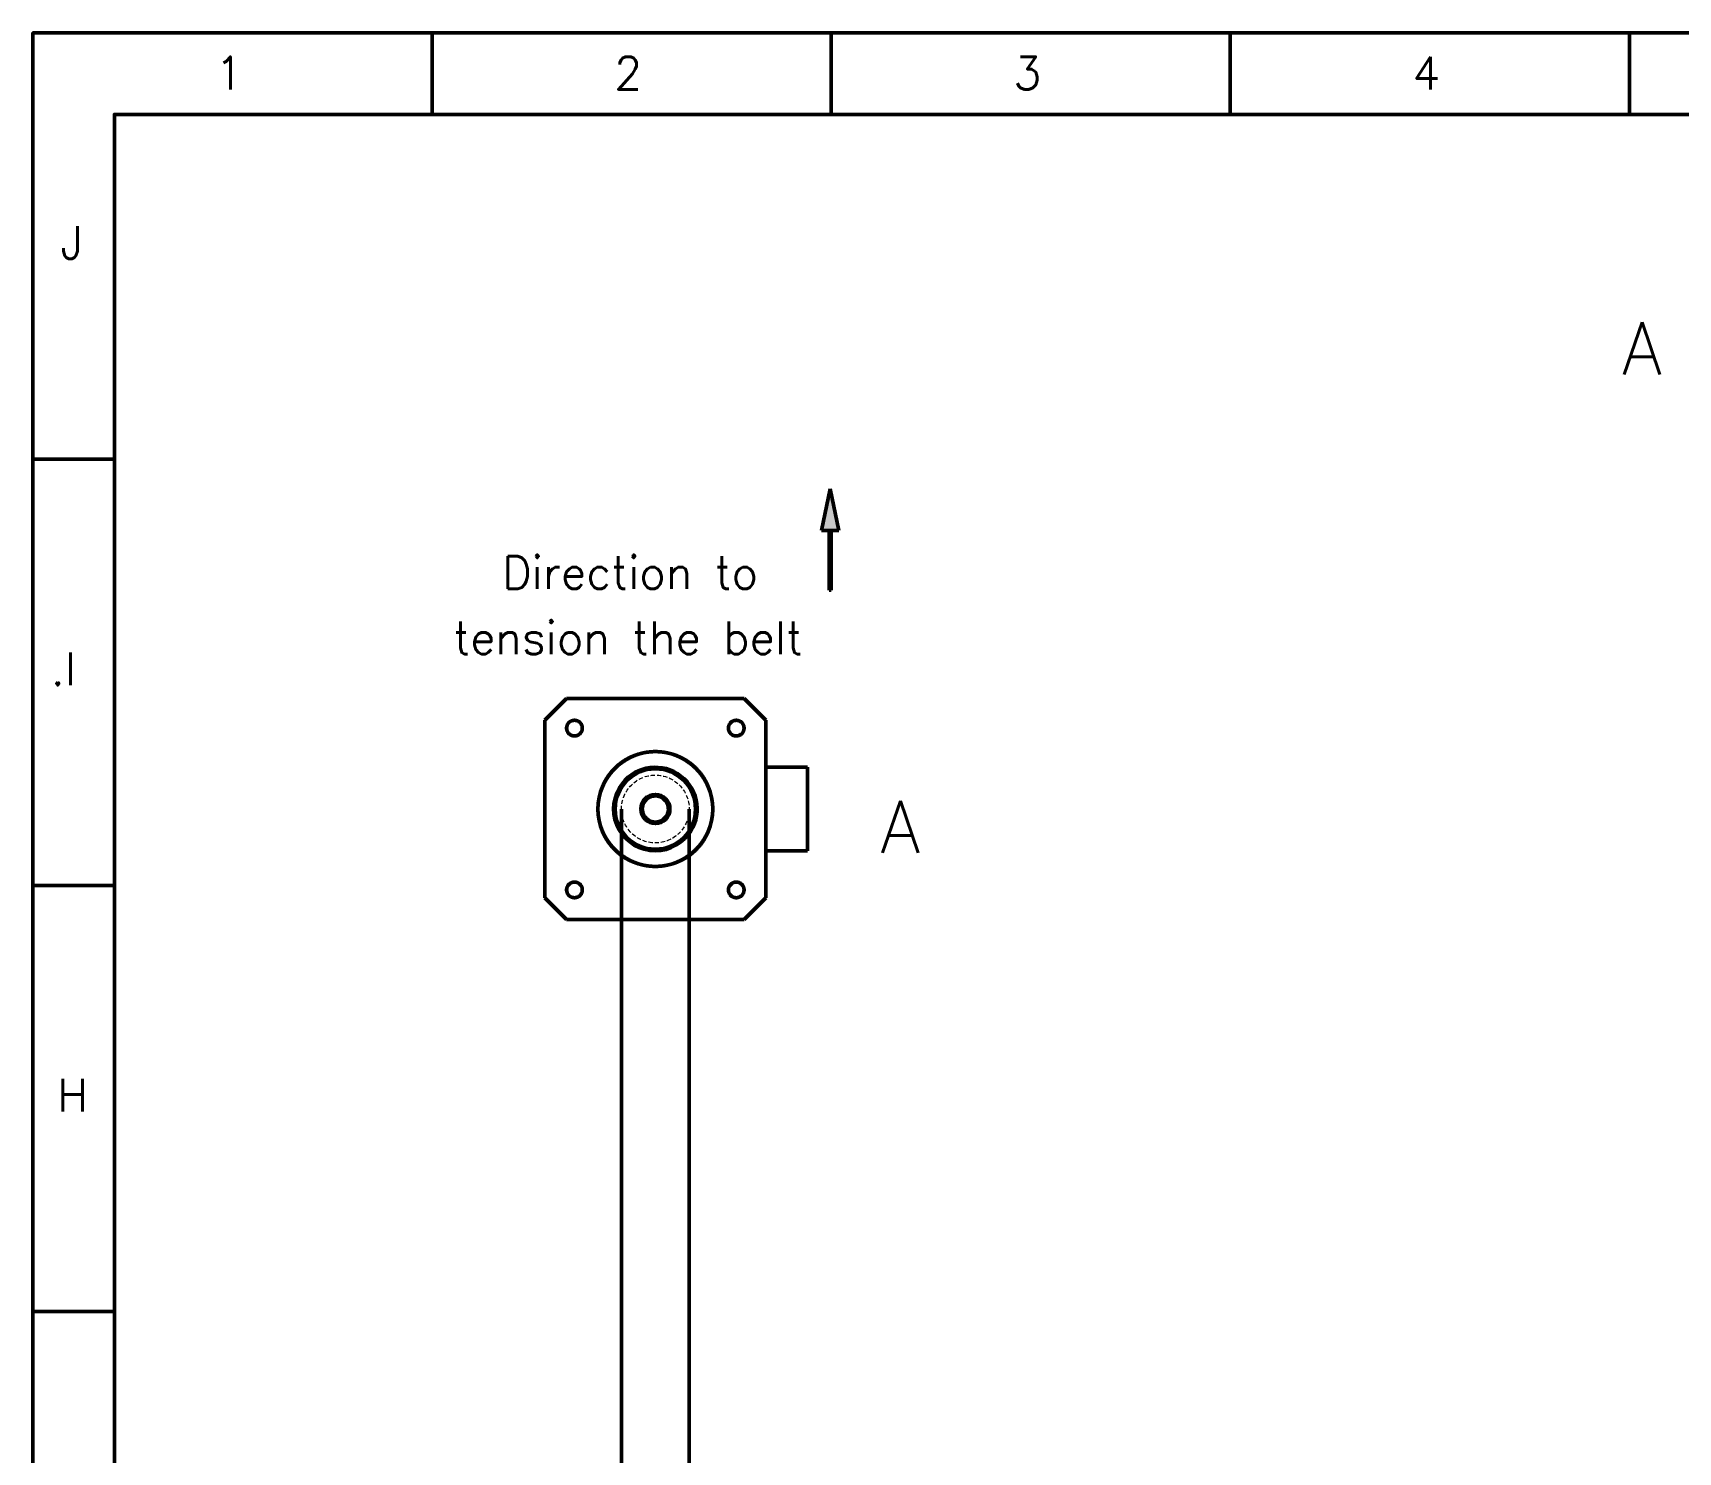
# Model space of a CAD drawing. Extents: x 23762 to 25598, y -7321 to -6014.
# Drawn here: x 23762 to 24267, y -6449 to -6014 of the extents above; entities that cross this region are included whole.
import ezdxf

# ---------------------------------------------------------------- set-up
doc = ezdxf.new("R2010")
doc.units = 0
doc.linetypes.add('DASHED', pattern=[19.05, 12.7, -6.35])
doc.layers.add('Cotas', color=90, linetype='Continuous')
for name, color, linetype, lineweight in [('Fixação e Transmissão', 5, 'Continuous', 50), ('Linha tracejada', 254, 'DASHED', 15), ('Perfis e Cantoneiras', 2, 'Continuous', 50), ('Peças Usinadas', 120, 'Continuous', 50)]:
    doc.layers.add(name, color=color, linetype=linetype, lineweight=lineweight)
doc.layers.add('Motores', color=7, linetype='Continuous', lineweight=50, true_color=0x55ff00)
doc.styles.get("Standard").update_dxf_attribs({"font": 'romans.shx'})

msp = doc.modelspace()

# ---------------------------------------------------------------- hatches: boundary and pattern name
at = {"layer": 'Perfis e Cantoneiras'}
h = msp.add_hatch(color=2, dxfattribs=at)
h.dxf.hatch_style = 1
h.paths.add_polyline_path([(24009.37, -6166.51), (24006.73, -6153.69), (24004.09, -6166.51), (24006.73, -6166.51), (24009.37, -6166.51)])
h = msp.add_hatch(color=2, dxfattribs=at)
h.dxf.hatch_style = 1
h.paths.add_polyline_path([(24007.04, -6184.77), (24007.04, -6166.51), (24006.41, -6166.51), (24006.41, -6184.77), (24007.04, -6184.77)])

# ---------------------------------------------------------------- linework, layer by layer
at = {"layer": 'Fixação e Transmissão'}
for radius in [12.32, 4.48]:
    msp.add_circle((23953.14, -6251.87), radius, dxfattribs=at)
for radius, start, end in [(12.8, 322.2001, 142.2), (12.8, 142.2, 322.2001), (4, 142.2, 322.2001), (4, 322.2001, 142.2)]:
    msp.add_arc((23953.14, -6251.87), radius, start, end, dxfattribs=at)
for points, degree in [([(23948.33, -6240), (23948.11, -6240.09), (23947.9, -6240.19)], 2), ([(23948.84, -6239.81), (23948.77, -6239.84)], 1), ([(23949.21, -6239.69), (23949.09, -6239.73)], 1), ([(23949.97, -6239.47), (23949.81, -6239.51), (23949.62, -6239.56)], 2), ([(23950.66, -6239.31), (23950.65, -6239.31), (23950.48, -6239.35)], 2), ([(23946.16, -6241.14), (23946.14, -6241.15), (23946.14, -6241.15)], 2), ([(23946.3, -6241.05), (23946.22, -6241.1), (23946.18, -6241.13)], 2), ([(23946.78, -6240.76), (23946.63, -6240.85), (23946.51, -6240.92)], 2), ([(23947.47, -6240.39), (23947.24, -6240.51), (23947.04, -6240.62)], 2), ([(23965.48, -6255.28), (23965.43, -6255.44), (23965.39, -6255.57)], 2), ([(23965.47, -6255.32), (23965.51, -6255.16), (23965.56, -6254.96)], 2), ([(23965.67, -6254.51), (23965.62, -6254.73), (23965.57, -6254.92)], 2), ([(23965.66, -6254.55), (23965.71, -6254.33), (23965.75, -6254.09)], 2), ([(23965.83, -6253.58), (23965.8, -6253.81), (23965.76, -6254.04)], 2), ([(23965.82, -6253.63), (23965.86, -6253.4), (23965.88, -6253.16)], 2), ([(23965.93, -6251.35), (23965.93, -6251.15), (23965.92, -6251.15)], 2), ([(23965.92, -6251.15), (23965.93, -6251.16), (23965.93, -6251.32)], 2), ([(23965.94, -6251.84), (23965.95, -6252.16), (23965.92, -6252.58)], 2), ([(23965.92, -6252.69), (23965.93, -6252.47), (23965.94, -6252.27)], 2), ([(23965.94, -6251.89), (23965.95, -6251.73), (23965.94, -6251.59)], 2), ([(23943.51, -6260.3), (23943.51, -6260.3), (23943.68, -6260.49), (23943.98, -6260.8)], 3), ([(23943.65, -6260.45), (23943.51, -6260.3), (23943.51, -6260.3)], 2), ([(23965.26, -6255.99), (23965.26, -6255.98), (23965.32, -6255.82)], 2), ([(23965.27, -6255.95), (23965.26, -6255.99), (23965.26, -6255.99)], 2), ([(23965.32, -6255.8), (23965.3, -6255.89), (23965.28, -6255.94)], 2), ([(23965.39, -6255.6), (23965.41, -6255.52), (23965.44, -6255.42)], 2), ([(23944.03, -6260.85), (23943.87, -6260.68), (23943.75, -6260.56)], 2), ([(23944.35, -6261.16), (23944.44, -6261.25), (23944.55, -6261.35)], 2), ([(23944.62, -6261.41), (23944.56, -6261.37)], 1), ([(23945.26, -6261.95), (23945.35, -6262.02)], 1), ([(23945.34, -6262.01), (23945.31, -6261.99)], 1), ([(23945.98, -6262.47), (23946.02, -6262.5)], 1), ([(23946.3, -6262.69), (23946.2, -6262.62), (23946.1, -6262.55)], 2), ([(23946.71, -6262.93), (23947.09, -6263.15), (23947.34, -6263.27), (23947.37, -6263.29)], 3), ([(23947.37, -6263.29), (23947.37, -6263.29), (23947.25, -6263.23)], 2), ([(23947.37, -6263.29), (23947.37, -6263.29)], 1)]:
    msp.add_open_spline(points, degree=degree, dxfattribs=at)
at = {"layer": 'Linha tracejada', "ltscale": 0.1}
msp.add_circle((23953.14, -6251.87), 10.4, dxfattribs=at)
at = {"layer": 'Motores'}
for p, q in [((23919.3, -6224.61), (23925.89, -6218.03)), ((23925.89, -6218.03), (23919.3, -6224.61)), ((23980.4, -6218.03), (23925.89, -6218.03)), ((23980.4, -6218.03), (23925.89, -6218.03)), ((23986.98, -6224.61), (23980.4, -6218.03)), ((23986.98, -6224.61), (23980.4, -6218.03)), ((23919.3, -6279.12), (23919.3, -6224.61)), ((23919.3, -6224.61), (23919.3, -6279.12)), ((23986.98, -6279.12), (23986.98, -6224.61)), ((23986.98, -6279.12), (23986.98, -6224.61)), ((23999.78, -6239.07), (23986.98, -6239.07)), ((23986.98, -6239.07), (23999.78, -6239.07)), ((23999.78, -6239.07), (23999.78, -6264.67)), ((23999.78, -6264.67), (23999.78, -6239.07)), ((23999.78, -6264.67), (23986.98, -6264.67)), ((23986.98, -6264.67), (23999.78, -6264.67)), ((23925.89, -6285.71), (23919.3, -6279.12)), ((23919.3, -6279.12), (23925.89, -6285.71)), ((23980.4, -6285.71), (23986.98, -6279.12)), ((23980.4, -6285.71), (23986.98, -6279.12)), ((23980.4, -6285.71), (23925.89, -6285.71)), ((23925.89, -6285.71), (23980.4, -6285.71))]:
    msp.add_line(p, q, dxfattribs=at)
for centre, radius, start, end in [((23928.34, -6227.07), 2.4, 360, 180), ((23977.94, -6227.07), 2.4, 360, 180), ((23928.34, -6227.07), 2.4, 180, 360), ((23977.94, -6227.07), 2.4, 180, 360), ((23953.14, -6251.87), 17.6, 360, 180), ((23953.14, -6251.87), 17.6, 180, 360), ((23928.34, -6276.67), 2.4, 360, 180), ((23977.94, -6276.67), 2.4, 360, 180), ((23928.34, -6276.67), 2.4, 180, 360), ((23977.94, -6276.67), 2.4, 180, 360)]:
    msp.add_arc(centre, radius, start, end, dxfattribs=at)
for points in [[(23927.01, -6225.07), (23927.21, -6224.94), (23927.43, -6224.85)], [(23927.01, -6225.07), (23927.21, -6224.94), (23927.43, -6224.85)], [(23927.43, -6224.85), (23927.64, -6224.76), (23927.88, -6224.71)], [(23927.43, -6224.85), (23927.64, -6224.76), (23927.88, -6224.71)], [(23927.88, -6224.71), (23928.11, -6224.67), (23928.34, -6224.67)], [(23927.88, -6224.71), (23928.11, -6224.67), (23928.34, -6224.67)], [(23928.34, -6224.67), (23928.58, -6224.67), (23928.81, -6224.71)], [(23928.81, -6224.71), (23929.04, -6224.76), (23929.26, -6224.85)], [(23929.26, -6224.85), (23929.48, -6224.94), (23929.68, -6225.07)], [(23929.26, -6224.85), (23929.48, -6224.94), (23929.68, -6225.07)], [(23976.61, -6225.07), (23976.81, -6224.94), (23977.03, -6224.85)], [(23976.61, -6225.07), (23976.81, -6224.94), (23977.03, -6224.85)], [(23977.03, -6224.85), (23977.24, -6224.76), (23977.48, -6224.71)], [(23977.48, -6224.71), (23977.71, -6224.67), (23977.94, -6224.67)], [(23977.94, -6224.67), (23978.18, -6224.67), (23978.41, -6224.71)], [(23977.94, -6224.67), (23978.18, -6224.67), (23978.41, -6224.71)], [(23978.41, -6224.71), (23978.64, -6224.76), (23978.86, -6224.85)], [(23978.41, -6224.71), (23978.64, -6224.76), (23978.86, -6224.85)], [(23978.86, -6224.85), (23979.08, -6224.94), (23979.28, -6225.07)], [(23925.94, -6227.07), (23925.94, -6226.83), (23925.99, -6226.6)], [(23925.94, -6227.07), (23925.94, -6226.83), (23925.99, -6226.6)], [(23925.99, -6227.53), (23925.94, -6227.3), (23925.94, -6227.07)], [(23925.99, -6226.6), (23926.04, -6226.36), (23926.13, -6226.15)], [(23925.99, -6226.6), (23926.04, -6226.36), (23926.13, -6226.15)], [(23926.13, -6227.98), (23926.04, -6227.76), (23925.99, -6227.53)], [(23926.13, -6226.15), (23926.22, -6225.93), (23926.35, -6225.73)], [(23926.35, -6228.4), (23926.22, -6228.2), (23926.13, -6227.98)], [(23926.35, -6228.4), (23926.22, -6228.2), (23926.13, -6227.98)], [(23926.35, -6225.73), (23926.48, -6225.54), (23926.65, -6225.37)], [(23926.35, -6225.73), (23926.48, -6225.54), (23926.65, -6225.37)], [(23926.65, -6228.76), (23926.48, -6228.6), (23926.35, -6228.4)], [(23926.65, -6225.37), (23926.81, -6225.2), (23927.01, -6225.07)], [(23926.65, -6225.37), (23926.81, -6225.2), (23927.01, -6225.07)], [(23927.01, -6229.06), (23926.81, -6228.93), (23926.65, -6228.76)], [(23927.01, -6229.06), (23926.81, -6228.93), (23926.65, -6228.76)], [(23927.43, -6229.28), (23927.21, -6229.19), (23927.01, -6229.06)], [(23927.88, -6229.42), (23927.64, -6229.37), (23927.43, -6229.28)], [(23927.88, -6229.42), (23927.64, -6229.37), (23927.43, -6229.28)], [(23928.34, -6229.47), (23928.11, -6229.47), (23927.88, -6229.42)], [(23928.34, -6229.47), (23928.11, -6229.47), (23927.88, -6229.42)], [(23928.81, -6229.42), (23928.58, -6229.47), (23928.34, -6229.47)], [(23929.26, -6229.28), (23929.04, -6229.37), (23928.81, -6229.42)], [(23929.68, -6229.06), (23929.48, -6229.19), (23929.26, -6229.28)], [(23929.68, -6229.06), (23929.48, -6229.19), (23929.26, -6229.28)], [(23929.68, -6225.07), (23929.87, -6225.2), (23930.04, -6225.37)], [(23929.68, -6225.07), (23929.87, -6225.2), (23930.04, -6225.37)], [(23930.04, -6228.76), (23929.87, -6228.93), (23929.68, -6229.06)], [(23930.04, -6225.37), (23930.21, -6225.54), (23930.34, -6225.73)], [(23930.04, -6225.37), (23930.21, -6225.54), (23930.34, -6225.73)], [(23930.34, -6228.4), (23930.21, -6228.6), (23930.04, -6228.76)], [(23930.34, -6228.4), (23930.21, -6228.6), (23930.04, -6228.76)], [(23930.34, -6225.73), (23930.47, -6225.93), (23930.56, -6226.15)], [(23930.34, -6225.73), (23930.47, -6225.93), (23930.56, -6226.15)], [(23930.56, -6227.98), (23930.47, -6228.2), (23930.34, -6228.4)], [(23930.56, -6227.98), (23930.47, -6228.2), (23930.34, -6228.4)], [(23930.56, -6226.15), (23930.65, -6226.36), (23930.7, -6226.6)], [(23930.56, -6226.15), (23930.65, -6226.36), (23930.7, -6226.6)], [(23930.7, -6227.53), (23930.65, -6227.76), (23930.56, -6227.98)], [(23930.7, -6226.6), (23930.74, -6226.83), (23930.74, -6227.07)], [(23930.7, -6226.6), (23930.74, -6226.83), (23930.74, -6227.07)], [(23930.74, -6227.07), (23930.74, -6227.3), (23930.7, -6227.53)], [(23975.54, -6227.07), (23975.54, -6226.83), (23975.59, -6226.6)], [(23975.54, -6227.07), (23975.54, -6226.83), (23975.59, -6226.6)], [(23975.59, -6227.53), (23975.54, -6227.3), (23975.54, -6227.07)], [(23975.59, -6226.6), (23975.64, -6226.36), (23975.73, -6226.15)], [(23975.59, -6226.6), (23975.64, -6226.36), (23975.73, -6226.15)], [(23975.73, -6227.98), (23975.64, -6227.76), (23975.59, -6227.53)], [(23975.73, -6226.15), (23975.82, -6225.93), (23975.95, -6225.73)], [(23975.95, -6228.4), (23975.82, -6228.2), (23975.73, -6227.98)], [(23975.95, -6228.4), (23975.82, -6228.2), (23975.73, -6227.98)], [(23975.95, -6225.73), (23976.08, -6225.54), (23976.25, -6225.37)], [(23975.95, -6225.73), (23976.08, -6225.54), (23976.25, -6225.37)], [(23976.25, -6228.76), (23976.08, -6228.6), (23975.95, -6228.4)], [(23976.25, -6225.37), (23976.41, -6225.2), (23976.61, -6225.07)], [(23976.61, -6229.06), (23976.41, -6228.93), (23976.25, -6228.76)], [(23976.61, -6229.06), (23976.41, -6228.93), (23976.25, -6228.76)], [(23977.03, -6229.28), (23976.81, -6229.19), (23976.61, -6229.06)], [(23977.03, -6229.28), (23976.81, -6229.19), (23976.61, -6229.06)], [(23977.48, -6229.42), (23977.24, -6229.37), (23977.03, -6229.28)], [(23977.94, -6229.47), (23977.71, -6229.47), (23977.48, -6229.42)], [(23978.41, -6229.42), (23978.18, -6229.47), (23977.94, -6229.47)], [(23978.41, -6229.42), (23978.18, -6229.47), (23977.94, -6229.47)], [(23978.86, -6229.28), (23978.64, -6229.37), (23978.41, -6229.42)], [(23978.86, -6229.28), (23978.64, -6229.37), (23978.41, -6229.42)], [(23979.28, -6229.06), (23979.08, -6229.19), (23978.86, -6229.28)], [(23979.28, -6229.06), (23979.08, -6229.19), (23978.86, -6229.28)], [(23979.28, -6225.07), (23979.47, -6225.2), (23979.64, -6225.37)], [(23979.28, -6225.07), (23979.47, -6225.2), (23979.64, -6225.37)], [(23979.64, -6228.76), (23979.47, -6228.93), (23979.28, -6229.06)], [(23979.64, -6228.76), (23979.47, -6228.93), (23979.28, -6229.06)], [(23979.64, -6225.37), (23979.81, -6225.54), (23979.94, -6225.73)], [(23979.64, -6225.37), (23979.81, -6225.54), (23979.94, -6225.73)], [(23979.94, -6228.4), (23979.81, -6228.6), (23979.64, -6228.76)], [(23979.94, -6228.4), (23979.81, -6228.6), (23979.64, -6228.76)], [(23979.94, -6225.73), (23980.07, -6225.93), (23980.16, -6226.15)], [(23979.94, -6225.73), (23980.07, -6225.93), (23980.16, -6226.15)], [(23980.16, -6227.98), (23980.07, -6228.2), (23979.94, -6228.4)], [(23980.16, -6227.98), (23980.07, -6228.2), (23979.94, -6228.4)], [(23980.16, -6226.15), (23980.25, -6226.36), (23980.3, -6226.6)], [(23980.16, -6226.15), (23980.25, -6226.36), (23980.3, -6226.6)], [(23980.3, -6227.53), (23980.25, -6227.76), (23980.16, -6227.98)], [(23980.3, -6226.6), (23980.34, -6226.83), (23980.34, -6227.07)], [(23980.3, -6226.6), (23980.34, -6226.83), (23980.34, -6227.07)], [(23980.34, -6227.07), (23980.34, -6227.3), (23980.3, -6227.53)], [(23949.71, -6234.6), (23948.01, -6234.94), (23946.41, -6235.6)], [(23953.14, -6234.27), (23951.41, -6234.27), (23949.71, -6234.6)], [(23956.58, -6234.6), (23954.88, -6234.27), (23953.14, -6234.27)], [(23959.88, -6235.6), (23958.28, -6234.94), (23956.58, -6234.6)], [(23940.7, -6239.42), (23939.47, -6240.65), (23938.51, -6242.09)], [(23943.37, -6237.23), (23941.92, -6238.2), (23940.7, -6239.42)], [(23946.41, -6235.6), (23944.81, -6236.27), (23943.37, -6237.23)], [(23962.92, -6237.23), (23961.48, -6236.27), (23959.88, -6235.6)], [(23965.59, -6239.42), (23964.36, -6238.2), (23962.92, -6237.23)], [(23967.78, -6242.09), (23966.81, -6240.65), (23965.59, -6239.42)], [(23936.88, -6245.13), (23936.22, -6246.73), (23935.88, -6248.43)], [(23938.51, -6242.09), (23937.55, -6243.53), (23936.88, -6245.13)], [(23969.4, -6245.13), (23968.74, -6243.53), (23967.78, -6242.09)], [(23970.41, -6248.43), (23970.07, -6246.73), (23969.4, -6245.13)], [(23935.88, -6248.43), (23935.54, -6250.13), (23935.54, -6251.87)], [(23970.74, -6251.87), (23970.74, -6250.13), (23970.41, -6248.43)], [(23935.54, -6251.87), (23935.54, -6253.6), (23935.88, -6255.3)], [(23935.88, -6255.3), (23936.22, -6257), (23936.88, -6258.6)], [(23969.4, -6258.6), (23970.07, -6257), (23970.41, -6255.3)], [(23970.41, -6255.3), (23970.74, -6253.6), (23970.74, -6251.87)], [(23936.88, -6258.6), (23937.55, -6260.2), (23938.51, -6261.64)], [(23967.78, -6261.64), (23968.74, -6260.2), (23969.4, -6258.6)], [(23938.51, -6261.64), (23939.47, -6263.08), (23940.7, -6264.31)], [(23940.7, -6264.31), (23941.92, -6265.54), (23943.37, -6266.5)], [(23962.92, -6266.5), (23964.36, -6265.54), (23965.59, -6264.31)], [(23965.59, -6264.31), (23966.81, -6263.08), (23967.78, -6261.64)], [(23943.37, -6266.5), (23944.81, -6267.46), (23946.41, -6268.12)], [(23946.41, -6268.12), (23948.01, -6268.79), (23949.71, -6269.13)], [(23949.71, -6269.13), (23951.41, -6269.47), (23953.14, -6269.47)], [(23953.14, -6269.47), (23954.88, -6269.47), (23956.58, -6269.13)], [(23956.58, -6269.13), (23958.28, -6268.79), (23959.88, -6268.12)], [(23959.88, -6268.12), (23961.48, -6267.46), (23962.92, -6266.5)], [(23926.13, -6275.75), (23926.22, -6275.53), (23926.35, -6275.33)], [(23926.13, -6275.75), (23926.22, -6275.53), (23926.35, -6275.33)], [(23926.35, -6275.33), (23926.48, -6275.14), (23926.65, -6274.97)], [(23926.35, -6275.33), (23926.48, -6275.14), (23926.65, -6274.97)], [(23926.65, -6274.97), (23926.81, -6274.8), (23927.01, -6274.67)], [(23926.65, -6274.97), (23926.81, -6274.8), (23927.01, -6274.67)], [(23927.01, -6274.67), (23927.21, -6274.54), (23927.43, -6274.45)], [(23927.01, -6274.67), (23927.21, -6274.54), (23927.43, -6274.45)], [(23927.43, -6274.45), (23927.64, -6274.36), (23927.88, -6274.31)], [(23927.43, -6274.45), (23927.64, -6274.36), (23927.88, -6274.31)], [(23927.88, -6274.31), (23928.11, -6274.27), (23928.34, -6274.27)], [(23927.88, -6274.31), (23928.11, -6274.27), (23928.34, -6274.27)], [(23928.34, -6274.27), (23928.58, -6274.27), (23928.81, -6274.31)], [(23928.81, -6274.31), (23929.04, -6274.36), (23929.26, -6274.45)], [(23929.26, -6274.45), (23929.48, -6274.54), (23929.68, -6274.67)], [(23929.26, -6274.45), (23929.48, -6274.54), (23929.68, -6274.67)], [(23929.68, -6274.67), (23929.87, -6274.8), (23930.04, -6274.97)], [(23929.68, -6274.67), (23929.87, -6274.8), (23930.04, -6274.97)], [(23930.04, -6274.97), (23930.21, -6275.14), (23930.34, -6275.33)], [(23930.34, -6275.33), (23930.47, -6275.53), (23930.56, -6275.75)], [(23930.34, -6275.33), (23930.47, -6275.53), (23930.56, -6275.75)], [(23975.73, -6275.75), (23975.82, -6275.53), (23975.95, -6275.33)], [(23975.73, -6275.75), (23975.82, -6275.53), (23975.95, -6275.33)], [(23975.95, -6275.33), (23976.08, -6275.14), (23976.25, -6274.97)], [(23975.95, -6275.33), (23976.08, -6275.14), (23976.25, -6274.97)], [(23976.25, -6274.97), (23976.41, -6274.8), (23976.61, -6274.67)], [(23976.61, -6274.67), (23976.81, -6274.54), (23977.03, -6274.45)], [(23976.61, -6274.67), (23976.81, -6274.54), (23977.03, -6274.45)], [(23977.03, -6274.45), (23977.24, -6274.36), (23977.48, -6274.31)], [(23977.48, -6274.31), (23977.71, -6274.27), (23977.94, -6274.27)], [(23977.94, -6274.27), (23978.18, -6274.27), (23978.41, -6274.31)], [(23977.94, -6274.27), (23978.18, -6274.27), (23978.41, -6274.31)], [(23978.41, -6274.31), (23978.64, -6274.36), (23978.86, -6274.45)], [(23978.41, -6274.31), (23978.64, -6274.36), (23978.86, -6274.45)], [(23978.86, -6274.45), (23979.08, -6274.54), (23979.28, -6274.67)], [(23979.28, -6274.67), (23979.47, -6274.8), (23979.64, -6274.97)], [(23979.28, -6274.67), (23979.47, -6274.8), (23979.64, -6274.97)], [(23979.64, -6274.97), (23979.81, -6275.14), (23979.94, -6275.33)], [(23979.94, -6275.33), (23980.07, -6275.53), (23980.16, -6275.75)], [(23979.94, -6275.33), (23980.07, -6275.53), (23980.16, -6275.75)], [(23925.94, -6276.67), (23925.94, -6276.43), (23925.99, -6276.2)], [(23925.99, -6277.13), (23925.94, -6276.9), (23925.94, -6276.67)], [(23925.99, -6277.13), (23925.94, -6276.9), (23925.94, -6276.67)], [(23925.99, -6276.2), (23926.04, -6275.96), (23926.13, -6275.75)], [(23926.13, -6277.58), (23926.04, -6277.36), (23925.99, -6277.13)], [(23926.13, -6277.58), (23926.04, -6277.36), (23925.99, -6277.13)], [(23926.35, -6278), (23926.22, -6277.8), (23926.13, -6277.58)], [(23926.35, -6278), (23926.22, -6277.8), (23926.13, -6277.58)], [(23926.65, -6278.36), (23926.48, -6278.2), (23926.35, -6278)], [(23926.65, -6278.36), (23926.48, -6278.2), (23926.35, -6278)], [(23927.01, -6278.66), (23926.81, -6278.53), (23926.65, -6278.36)], [(23927.01, -6278.66), (23926.81, -6278.53), (23926.65, -6278.36)], [(23927.43, -6278.88), (23927.21, -6278.79), (23927.01, -6278.66)], [(23927.88, -6279.02), (23927.64, -6278.97), (23927.43, -6278.88)], [(23927.88, -6279.02), (23927.64, -6278.97), (23927.43, -6278.88)], [(23928.34, -6279.07), (23928.11, -6279.07), (23927.88, -6279.02)], [(23928.34, -6279.07), (23928.11, -6279.07), (23927.88, -6279.02)], [(23928.81, -6279.02), (23928.58, -6279.07), (23928.34, -6279.07)], [(23929.26, -6278.88), (23929.04, -6278.97), (23928.81, -6279.02)], [(23929.68, -6278.66), (23929.48, -6278.79), (23929.26, -6278.88)], [(23929.68, -6278.66), (23929.48, -6278.79), (23929.26, -6278.88)], [(23930.04, -6278.36), (23929.87, -6278.53), (23929.68, -6278.66)], [(23930.34, -6278), (23930.21, -6278.2), (23930.04, -6278.36)], [(23930.34, -6278), (23930.21, -6278.2), (23930.04, -6278.36)], [(23930.56, -6277.58), (23930.47, -6277.8), (23930.34, -6278)], [(23930.56, -6275.75), (23930.65, -6275.96), (23930.7, -6276.2)], [(23930.7, -6277.13), (23930.65, -6277.36), (23930.56, -6277.58)], [(23930.7, -6277.13), (23930.65, -6277.36), (23930.56, -6277.58)], [(23930.7, -6276.2), (23930.74, -6276.43), (23930.74, -6276.67)], [(23930.74, -6276.67), (23930.74, -6276.9), (23930.7, -6277.13)], [(23930.74, -6276.67), (23930.74, -6276.9), (23930.7, -6277.13)], [(23975.54, -6276.67), (23975.54, -6276.43), (23975.59, -6276.2)], [(23975.59, -6277.13), (23975.54, -6276.9), (23975.54, -6276.67)], [(23975.59, -6277.13), (23975.54, -6276.9), (23975.54, -6276.67)], [(23975.59, -6276.2), (23975.64, -6275.96), (23975.73, -6275.75)], [(23975.73, -6277.58), (23975.64, -6277.36), (23975.59, -6277.13)], [(23975.73, -6277.58), (23975.64, -6277.36), (23975.59, -6277.13)], [(23975.95, -6278), (23975.82, -6277.8), (23975.73, -6277.58)], [(23975.95, -6278), (23975.82, -6277.8), (23975.73, -6277.58)], [(23976.25, -6278.36), (23976.08, -6278.2), (23975.95, -6278)], [(23976.25, -6278.36), (23976.08, -6278.2), (23975.95, -6278)], [(23976.61, -6278.66), (23976.41, -6278.53), (23976.25, -6278.36)], [(23976.61, -6278.66), (23976.41, -6278.53), (23976.25, -6278.36)], [(23977.03, -6278.88), (23976.81, -6278.79), (23976.61, -6278.66)], [(23977.03, -6278.88), (23976.81, -6278.79), (23976.61, -6278.66)], [(23977.48, -6279.02), (23977.24, -6278.97), (23977.03, -6278.88)], [(23977.94, -6279.07), (23977.71, -6279.07), (23977.48, -6279.02)], [(23978.41, -6279.02), (23978.18, -6279.07), (23977.94, -6279.07)], [(23978.41, -6279.02), (23978.18, -6279.07), (23977.94, -6279.07)], [(23978.86, -6278.88), (23978.64, -6278.97), (23978.41, -6279.02)], [(23978.86, -6278.88), (23978.64, -6278.97), (23978.41, -6279.02)], [(23979.28, -6278.66), (23979.08, -6278.79), (23978.86, -6278.88)], [(23979.28, -6278.66), (23979.08, -6278.79), (23978.86, -6278.88)], [(23979.64, -6278.36), (23979.47, -6278.53), (23979.28, -6278.66)], [(23979.64, -6278.36), (23979.47, -6278.53), (23979.28, -6278.66)], [(23979.94, -6278), (23979.81, -6278.2), (23979.64, -6278.36)], [(23979.94, -6278), (23979.81, -6278.2), (23979.64, -6278.36)], [(23980.16, -6277.58), (23980.07, -6277.8), (23979.94, -6278)], [(23980.16, -6275.75), (23980.25, -6275.96), (23980.3, -6276.2)], [(23980.3, -6277.13), (23980.25, -6277.36), (23980.16, -6277.58)], [(23980.3, -6277.13), (23980.25, -6277.36), (23980.16, -6277.58)], [(23980.3, -6276.2), (23980.34, -6276.43), (23980.34, -6276.67)], [(23980.34, -6276.67), (23980.34, -6276.9), (23980.3, -6277.13)], [(23980.34, -6276.67), (23980.34, -6276.9), (23980.3, -6277.13)]]:
    msp.add_open_spline(points, degree=2, dxfattribs=at)
at = {"layer": 'Perfis e Cantoneiras', "color": 2}
for p, q in [((24006.73, -6153.69), (24004.09, -6166.51)), ((24006.73, -6153.69), (24009.37, -6166.51)), ((24009.37, -6166.51), (24004.09, -6166.51)), ((24006.41, -6166.51), (24006.41, -6184.77)), ((24006.41, -6166.51), (24007.04, -6166.51)), ((24007.04, -6166.51), (24007.04, -6184.77)), ((24006.41, -6184.77), (24007.04, -6184.77))]:
    msp.add_line(p, q, dxfattribs=at)
at = {"layer": 'Peças Usinadas'}
for p, q in [((23884.66, -6013.86), (23884.66, -6038.86)), ((24007.04, -6013.86), (24007.04, -6038.86)), ((24129.42, -6013.86), (24129.42, -6038.86)), ((24251.81, -6013.86), (24251.81, -6038.86)), ((23787.28, -6144.58), (23762.28, -6144.58)), ((23787.28, -6275.29), (23762.28, -6275.29)), ((23787.28, -6406.01), (23762.28, -6406.01))]:
    msp.add_line(p, q, dxfattribs=at)
at = {"layer": 'Peças Usinadas', "color": 50}
for p, q in [((23942.74, -6251.87), (23942.74, -6870.51)), ((23963.54, -6563.3), (23963.54, -6251.87))]:
    msp.add_line(p, q, dxfattribs=at)
at = {"layer": 'Peças Usinadas', "flags": 128}
for points in [[(23762.28, -7321.01), (25598.01, -7321.01), (25598.01, -6013.86), (23762.28, -6013.86)], [(23787.28, -7296.01), (25573.01, -7296.01), (25573.01, -6038.86), (23787.28, -6038.86)]]:
    msp.add_lwpolyline(points, close=True, dxfattribs=at)

# ---------------------------------------------------------------- texts
at = {"layer": 'Cotas'}
for s, p in [('1', (23818.14, -6031.17)), ('2', (23940.52, -6031.17)), ('3', (24062.91, -6031.17)), ('4', (24185.29, -6031.17)), ('J', (23770.76, -6083.18)), ('.I', (23767.76, -6213.9)), ('H', (23769.76, -6344.61))]:
    msp.add_text(s, height=10, dxfattribs=at).set_placement(p)
at = {"layer": 'Perfis e Cantoneiras', "color": 50}
for s, p in [('A - Core XY system - X belt', (24249.53, -6118.57)), ('A', (24022.1, -6265.35))]:
    msp.add_text(s, height=16, dxfattribs=at).set_placement(p)
at = {"layer": 'Perfis e Cantoneiras', "color": 2}
for s, p in [('Direction to', (23906.21, -6184.37)), ('tension the belt', (23891.21, -6204.37))]:
    msp.add_text(s, height=10, dxfattribs=at).set_placement(p)

doc.saveas('drawing.dxf')
